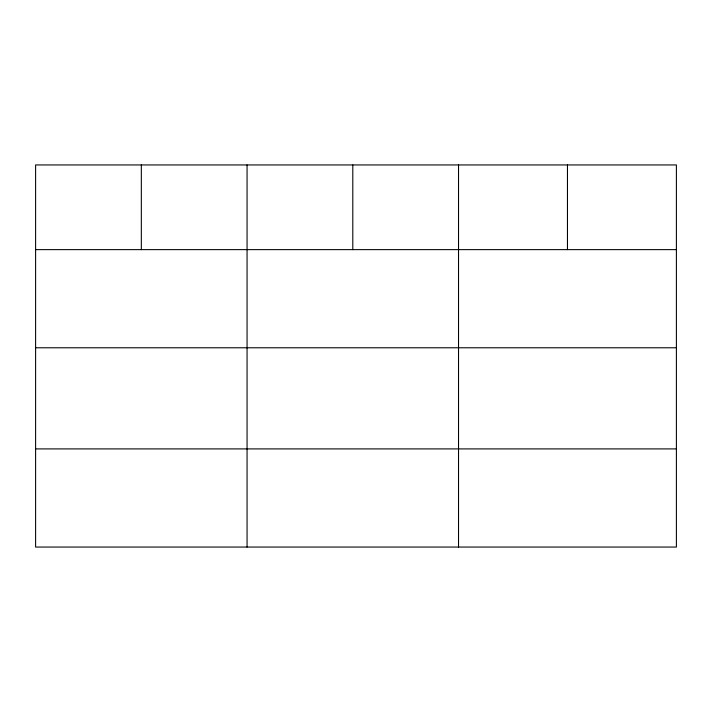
<?xml version="1.0" encoding="UTF-8"?>
<svg xmlns="http://www.w3.org/2000/svg" width="712" height="712" viewBox="0 0 712 712"><rect width="100%" height="100%" fill="white"/><g stroke="black" fill="none" stroke-linecap="round" stroke-linejoin="round"><path stroke-width="1.07" d="M676.4 347.776L676.4 164.944L35.6 164.944L35.6 547.056L676.4 547.056L676.4 347.776L35.6 347.776M35.6 249.627L676.4 249.627M35.6 448.907L676.4 448.907M567.464 164.944L567.464 249.627M458.528 164.944L458.528 547.056M352.796 164.944L352.796 249.627M247.064 164.944L247.064 547.056M141.332 164.944L141.332 249.627"/></g></svg>
